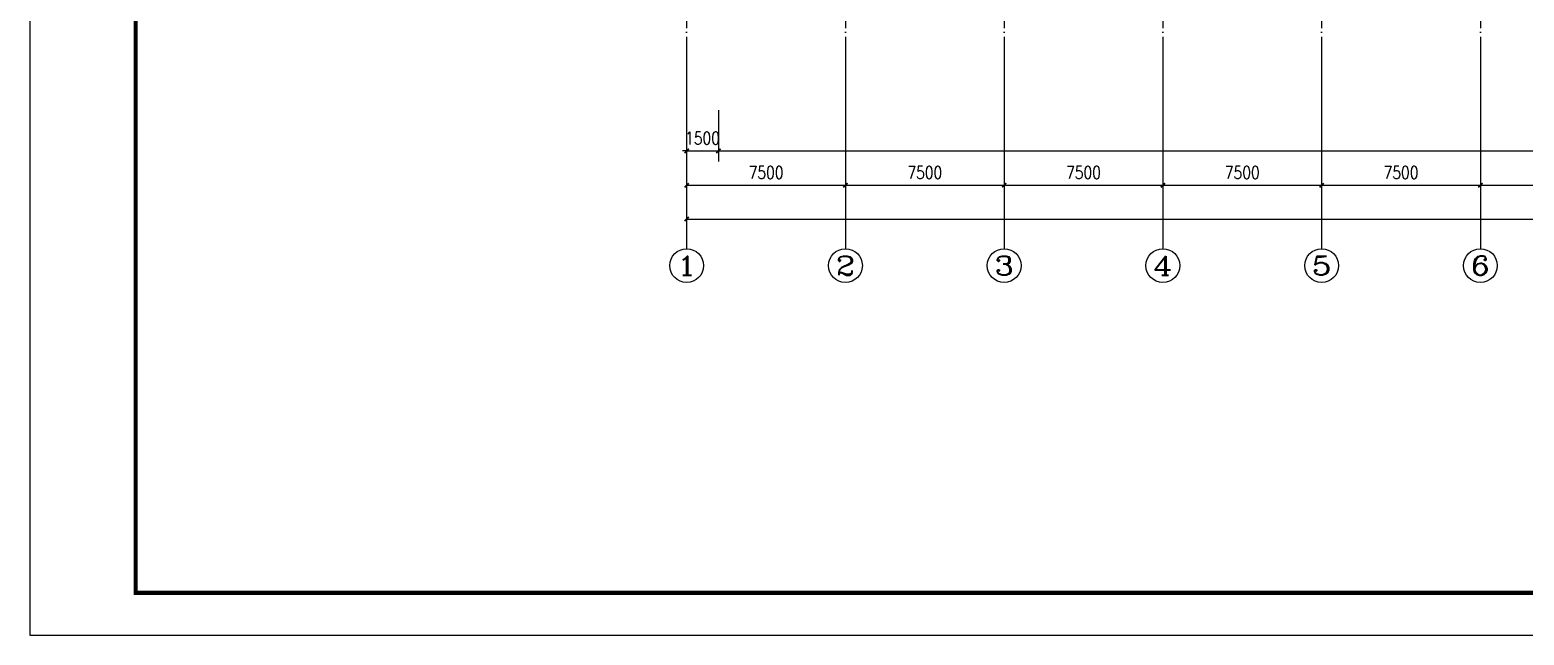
# Model space of a CAD drawing. Extents: x 3757684 to 3906284, y -130571 to 413559.
# Drawn here: x 3757684 to 3828280, y 87652 to 116262 of the extents above; entities that cross this region are included whole.
import ezdxf
from ezdxf.enums import TextEntityAlignment as Align

# ---------------------------------------------------------------- set-up
doc = ezdxf.new("R2010")
doc.units = 0
doc.header["$LTSCALE"] = 1000
doc.header["$MEASUREMENT"] = 0
doc.linetypes.add('DOTE', pattern=[2.42, 2, -0.2, 0.02, -0.2])
doc.layers.get('0').update_dxf_attribs({"color": 4, "linetype": 'CONTINUOUS'})
doc.layers.get('Defpoints').update_dxf_attribs({"linetype": 'CONTINUOUS'})
for name, color, linetype in [('AXIS', 3, 'CONTINUOUS'), ('AXIS_TEXT', 7, 'CONTINUOUS'), ('DOTE', 1, 'CONTINUOUS'), ('PUB_DIM', 3, 'CONTINUOUS'), ('PUB_TITLE', 4, 'CONTINUOUS')]:
    doc.layers.add(name, color=color, linetype=linetype)
doc.styles.add('_TCH_AXIS', font='COMPLEX', dxfattribs={"bigfont": 'GBCBIG'})
doc.styles.add('COMPLEX', font='COMPLEX')
doc.styles.add('DIM_FONT', font='SIMPLEX.shx', dxfattribs={"width": 0.8})
doc.dimstyles.new('DIMN200', dxfattribs={"dimscale": 2, "dimtxt": 300, "dimasz": 100, "dimexe": 250, "dimexo": 300, "dimgap": 150, "dimtad": 1, "dimdec": 0, "dimzin": 0, "dimdsep": 46, "dimtxsty": 'DIM_FONT', "dimblk": 'ARCHTICK', "dimcen": 0.09, "dimclrt": 7, "dimazin": 2, "dimtfac": 1, "dimtdec": 0, "dimtix": 1, "dimtmove": 2, "dimatfit": 3, "dimfxl": 0, "dimtolj": 1, "dimtzin": 0, "dimarcsym": 0})

# ---------------------------------------------------------------- blocks, each defined once
blk = doc.blocks.new('_ArchTick')
at = {"color": 0, "linetype": 'ByBlock', "const_width": 0.4}
blk.add_lwpolyline([(-0.5, -0.5), (0.5, 0.5)], dxfattribs=at)
blk = doc.blocks.new('*D91')
at = {"layer": 'Defpoints', "color": 0}
for p in [(3788714, 113062), (3790214, 113062), (3790214, 110542)]:
    blk.add_point(p, dxfattribs=at)
at = {"layer": 'PUB_DIM', "color": 0, "lineweight": -2}
for p, q in [((3788714, 112462), (3788714, 110042)), ((3790214, 112462), (3790214, 110042)), ((3788714, 110542), (3788514, 110542)), ((3788714, 110542), (3790214, 110542)), ((3790214, 110542), (3790414, 110542))]:
    blk.add_line(p, q, dxfattribs=at)
at = {"layer": 'PUB_DIM', "color": 0, "lineweight": -2, "xscale": 200, "yscale": 200, "zscale": 200}
blk.add_blockref('_ArchTick', (3788714, 110542), dxfattribs=at)
at = {"layer": 'PUB_DIM', "color": 0, "lineweight": -2, "xscale": 200, "yscale": 200, "zscale": 200, "rotation": 180}
blk.add_blockref('_ArchTick', (3790214, 110542), dxfattribs=at)
at = {"layer": 'PUB_DIM', "color": 7, "insert": (3789464, 111142), "char_height": 600, "attachment_point": 5, "style": 'DIM_FONT'}
blk.add_mtext('\\A1;1500', dxfattribs=at)
blk = doc.blocks.new('*D92')
at = {"layer": 'Defpoints', "color": 0}
for p in [(3790214, 113062), (3877214, 113062), (3877214, 110542)]:
    blk.add_point(p, dxfattribs=at)
at = {"layer": 'PUB_DIM', "color": 0, "lineweight": -2}
for p, q in [((3790214, 112462), (3790214, 110042)), ((3877214, 112462), (3877214, 110042)), ((3790214, 110542), (3877214, 110542))]:
    blk.add_line(p, q, dxfattribs=at)
at = {"layer": 'PUB_DIM', "color": 0, "lineweight": -2, "xscale": 200, "yscale": 200, "zscale": 200, "rotation": 180}
blk.add_blockref('_ArchTick', (3790214, 110542), dxfattribs=at)
at = {"layer": 'PUB_DIM', "color": 0, "lineweight": -2, "xscale": 200, "yscale": 200, "zscale": 200}
blk.add_blockref('_ArchTick', (3877214, 110542), dxfattribs=at)
at = {"layer": 'PUB_DIM', "color": 7, "insert": (3833714, 111142), "char_height": 600, "attachment_point": 5, "style": 'DIM_FONT'}
blk.add_mtext('\\A1;87000', dxfattribs=at)
blk = doc.blocks.new('*D159')
at = {"layer": 'AXIS', "color": 0, "lineweight": -2}
for p, q in [((3788714, 113318), (3788714, 108418)), ((3796214, 113318), (3796214, 108418)), ((3788714, 108918), (3796214, 108918))]:
    blk.add_line(p, q, dxfattribs=at)
at = {"layer": 'Defpoints', "color": 0}
for p in [(3788714, 113918), (3796214, 113918), (3796214, 108918)]:
    blk.add_point(p, dxfattribs=at)
at = {"layer": 'AXIS', "color": 0, "lineweight": -2, "xscale": 200, "yscale": 200, "zscale": 200, "rotation": 180}
blk.add_blockref('_ArchTick', (3788714, 108918), dxfattribs=at)
at = {"layer": 'AXIS', "color": 0, "lineweight": -2, "xscale": 200, "yscale": 200, "zscale": 200}
blk.add_blockref('_ArchTick', (3796214, 108918), dxfattribs=at)
at = {"layer": 'AXIS', "color": 7, "insert": (3792464, 109518), "char_height": 600, "attachment_point": 5, "style": 'DIM_FONT'}
blk.add_mtext('\\A1;7500', dxfattribs=at)
blk = doc.blocks.new('*D160')
at = {"layer": 'AXIS', "color": 0, "lineweight": -2}
for p, q in [((3796214, 113318), (3796214, 108418)), ((3803714, 113318), (3803714, 108418)), ((3796214, 108918), (3803714, 108918))]:
    blk.add_line(p, q, dxfattribs=at)
at = {"layer": 'Defpoints', "color": 0}
for p in [(3796214, 113918), (3803714, 113918), (3803714, 108918)]:
    blk.add_point(p, dxfattribs=at)
at = {"layer": 'AXIS', "color": 0, "lineweight": -2, "xscale": 200, "yscale": 200, "zscale": 200, "rotation": 180}
blk.add_blockref('_ArchTick', (3796214, 108918), dxfattribs=at)
at = {"layer": 'AXIS', "color": 0, "lineweight": -2, "xscale": 200, "yscale": 200, "zscale": 200}
blk.add_blockref('_ArchTick', (3803714, 108918), dxfattribs=at)
at = {"layer": 'AXIS', "color": 7, "insert": (3799964, 109518), "char_height": 600, "attachment_point": 5, "style": 'DIM_FONT'}
blk.add_mtext('\\A1;7500', dxfattribs=at)
blk = doc.blocks.new('*D161')
at = {"layer": 'AXIS', "color": 0, "lineweight": -2}
for p, q in [((3803714, 113318), (3803714, 108418)), ((3811214, 113318), (3811214, 108418)), ((3803714, 108918), (3811214, 108918))]:
    blk.add_line(p, q, dxfattribs=at)
at = {"layer": 'Defpoints', "color": 0}
for p in [(3803714, 113918), (3811214, 113918), (3811214, 108918)]:
    blk.add_point(p, dxfattribs=at)
at = {"layer": 'AXIS', "color": 0, "lineweight": -2, "xscale": 200, "yscale": 200, "zscale": 200, "rotation": 180}
blk.add_blockref('_ArchTick', (3803714, 108918), dxfattribs=at)
at = {"layer": 'AXIS', "color": 0, "lineweight": -2, "xscale": 200, "yscale": 200, "zscale": 200}
blk.add_blockref('_ArchTick', (3811214, 108918), dxfattribs=at)
at = {"layer": 'AXIS', "color": 7, "insert": (3807464, 109518), "char_height": 600, "attachment_point": 5, "style": 'DIM_FONT'}
blk.add_mtext('\\A1;7500', dxfattribs=at)
blk = doc.blocks.new('*D162')
at = {"layer": 'AXIS', "color": 0, "lineweight": -2}
for p, q in [((3811214, 113318), (3811214, 108418)), ((3818714, 113318), (3818714, 108418)), ((3811214, 108918), (3818714, 108918))]:
    blk.add_line(p, q, dxfattribs=at)
at = {"layer": 'Defpoints', "color": 0}
for p in [(3811214, 113918), (3818714, 113918), (3818714, 108918)]:
    blk.add_point(p, dxfattribs=at)
at = {"layer": 'AXIS', "color": 0, "lineweight": -2, "xscale": 200, "yscale": 200, "zscale": 200, "rotation": 180}
blk.add_blockref('_ArchTick', (3811214, 108918), dxfattribs=at)
at = {"layer": 'AXIS', "color": 0, "lineweight": -2, "xscale": 200, "yscale": 200, "zscale": 200}
blk.add_blockref('_ArchTick', (3818714, 108918), dxfattribs=at)
at = {"layer": 'AXIS', "color": 7, "insert": (3814964, 109518), "char_height": 600, "attachment_point": 5, "style": 'DIM_FONT'}
blk.add_mtext('\\A1;7500', dxfattribs=at)
blk = doc.blocks.new('*D163')
at = {"layer": 'AXIS', "color": 0, "lineweight": -2}
for p, q in [((3818714, 113318), (3818714, 108418)), ((3826214, 113318), (3826214, 108418)), ((3818714, 108918), (3826214, 108918))]:
    blk.add_line(p, q, dxfattribs=at)
at = {"layer": 'Defpoints', "color": 0}
for p in [(3818714, 113918), (3826214, 113918), (3826214, 108918)]:
    blk.add_point(p, dxfattribs=at)
at = {"layer": 'AXIS', "color": 0, "lineweight": -2, "xscale": 200, "yscale": 200, "zscale": 200, "rotation": 180}
blk.add_blockref('_ArchTick', (3818714, 108918), dxfattribs=at)
at = {"layer": 'AXIS', "color": 0, "lineweight": -2, "xscale": 200, "yscale": 200, "zscale": 200}
blk.add_blockref('_ArchTick', (3826214, 108918), dxfattribs=at)
at = {"layer": 'AXIS', "color": 7, "insert": (3822464, 109518), "char_height": 600, "attachment_point": 5, "style": 'DIM_FONT'}
blk.add_mtext('\\A1;7500', dxfattribs=at)
blk = doc.blocks.new('*D164')
at = {"layer": 'AXIS', "color": 0, "lineweight": -2}
for p, q in [((3826214, 113318), (3826214, 108418)), ((3833714, 113318), (3833714, 108418)), ((3826214, 108918), (3833714, 108918))]:
    blk.add_line(p, q, dxfattribs=at)
at = {"layer": 'Defpoints', "color": 0}
for p in [(3826214, 113918), (3833714, 113918), (3833714, 108918)]:
    blk.add_point(p, dxfattribs=at)
at = {"layer": 'AXIS', "color": 0, "lineweight": -2, "xscale": 200, "yscale": 200, "zscale": 200, "rotation": 180}
blk.add_blockref('_ArchTick', (3826214, 108918), dxfattribs=at)
at = {"layer": 'AXIS', "color": 0, "lineweight": -2, "xscale": 200, "yscale": 200, "zscale": 200}
blk.add_blockref('_ArchTick', (3833714, 108918), dxfattribs=at)
at = {"layer": 'AXIS', "color": 7, "insert": (3829964, 109518), "char_height": 600, "attachment_point": 5, "style": 'DIM_FONT'}
blk.add_mtext('\\A1;7500', dxfattribs=at)
blk = doc.blocks.new('*D171')
at = {"layer": 'AXIS', "color": 0, "lineweight": -2}
for p, q in [((3788714, 113318), (3788714, 106818)), ((3878714, 113318), (3878714, 106818)), ((3788714, 107318), (3878714, 107318))]:
    blk.add_line(p, q, dxfattribs=at)
at = {"layer": 'Defpoints', "color": 0}
for p in [(3788714, 113918), (3878714, 113918), (3878714, 107318)]:
    blk.add_point(p, dxfattribs=at)
at = {"layer": 'AXIS', "color": 0, "lineweight": -2, "xscale": 200, "yscale": 200, "zscale": 200, "rotation": 180}
blk.add_blockref('_ArchTick', (3788714, 107318), dxfattribs=at)
at = {"layer": 'AXIS', "color": 0, "lineweight": -2, "xscale": 200, "yscale": 200, "zscale": 200}
blk.add_blockref('_ArchTick', (3878714, 107318), dxfattribs=at)
at = {"layer": 'AXIS', "color": 7, "insert": (3833714, 107918), "char_height": 600, "attachment_point": 5, "style": 'DIM_FONT'}
blk.add_mtext('\\A1;90000', dxfattribs=at)
blk = doc.blocks.new('_AXISO')
blk.add_circle((0, 0), 0.5)
at = {"layer": 'AXIS_TEXT', "style": 'COMPLEX', "width": 1.041667}
blk.add_attdef('A', text='', height=0.56, dxfattribs=at).set_placement((-0.25, -0.28), (0.25, -0.28), align=Align.FIT)

msp = doc.modelspace()

# ---------------------------------------------------------------- linework, layer by layer
at = {"layer": 'AXIS'}
for p, q in [((3788713.9, 113918.3), (3788713.9, 105918.3)), ((3796213.9, 113918.3), (3796213.9, 105918.3)), ((3803713.9, 113918.3), (3803713.9, 105918.3)), ((3811213.9, 113918.3), (3811213.9, 105918.3)), ((3818713.9, 113918.3), (3818713.9, 105918.3)), ((3826213.9, 113918.3), (3826213.9, 105918.3))]:
    msp.add_line(p, q, dxfattribs=at)
at = {"layer": 'DOTE', "linetype": 'DOTE'}
for p, q in [((3788713.9, 147389.7, 0), (3788713.9, 113918.3, 0)), ((3796213.9, 147389.7, 0), (3796213.9, 113918.3, 0)), ((3803713.9, 147389.7, 0), (3803713.9, 113918.3, 0)), ((3811213.9, 147389.7, 0), (3811213.9, 113918.3, 0)), ((3818713.9, 147389.7, 0), (3818713.9, 113918.3, 0)), ((3826213.9, 147389.7, 0), (3826213.9, 113918.3, 0))]:
    msp.add_line(p, q, dxfattribs=at)
at = {"layer": 'PUB_TITLE', "elevation": 0}
msp.add_lwpolyline([(3757684, 87652), (3906284, 87652), (3906284, 171652), (3757684, 171652)], close=True, dxfattribs=at)
at = {"layer": 'PUB_TITLE', "const_width": 200, "elevation": 0}
msp.add_lwpolyline([(3762684, 89652), (3904284, 89652), (3904284, 169652), (3762684, 169652)], close=True, dxfattribs=at)

# ---------------------------------------------------------------- block references
at = {"layer": 'AXIS'}
ref = msp.add_blockref('_AXISO', (3788713.9, 105118.3), dxfattribs=dict(at, xscale=1600, yscale=1600, zscale=1600))
ref.add_attrib('A', '1', dxfattribs={"layer": 'AXIS_TEXT', "height": 905.1, "style": '_TCH_AXIS', "width": 2.333333}).set_placement((3788261.4, 104665.7), (3789166.4, 104665.7), align=Align.FIT)
ref = msp.add_blockref('_AXISO', (3796213.9, 105118.3), dxfattribs=dict(at, xscale=1600, yscale=1600, zscale=1600))
ref.add_attrib('A', '2', dxfattribs={"layer": 'AXIS_TEXT', "height": 905.1, "style": '_TCH_AXIS', "width": 1.5}).set_placement((3795761.4, 104665.7), (3796666.4, 104665.7), align=Align.FIT)
ref = msp.add_blockref('_AXISO', (3803713.9, 105118.3), dxfattribs=dict(at, xscale=1600, yscale=1600, zscale=1600))
ref.add_attrib('A', '3', dxfattribs={"layer": 'AXIS_TEXT', "height": 905.1, "style": '_TCH_AXIS', "width": 1.5}).set_placement((3803261.4, 104665.7), (3804166.4, 104665.7), align=Align.FIT)
ref = msp.add_blockref('_AXISO', (3811213.9, 105118.3), dxfattribs=dict(at, xscale=1600, yscale=1600, zscale=1600))
ref.add_attrib('A', '4', dxfattribs={"layer": 'AXIS_TEXT', "height": 905.1, "style": '_TCH_AXIS', "width": 1.3125}).set_placement((3810761.4, 104665.7), (3811666.4, 104665.7), align=Align.FIT)
ref = msp.add_blockref('_AXISO', (3818713.9, 105118.3), dxfattribs=dict(at, xscale=1600, yscale=1600, zscale=1600))
ref.add_attrib('A', '5', dxfattribs={"layer": 'AXIS_TEXT', "height": 905.1, "style": '_TCH_AXIS', "width": 1.5}).set_placement((3818261.4, 104665.7), (3819166.4, 104665.7), align=Align.FIT)
ref = msp.add_blockref('_AXISO', (3826213.9, 105118.3), dxfattribs=dict(at, xscale=1600, yscale=1600, zscale=1600))
ref.add_attrib('A', '6', dxfattribs={"layer": 'AXIS_TEXT', "height": 905.1, "style": '_TCH_AXIS', "width": 1.5}).set_placement((3825761.4, 104665.7), (3826666.4, 104665.7), align=Align.FIT)

# ---------------------------------------------------------------- dimensions: what is measured, and where the dimension line sits
for p1, p2, distance, picture, middle in [((3788713.9, 113918.3), (3796213.9, 113918.3), -5000, '*D159', (3792463.9, 109518.3)), ((3788713.9, 113918.3), (3878713.9, 113918.3), -6600, '*D171', (3833713.9, 107918.3)), ((3796213.9, 113918.3), (3803713.9, 113918.3), -5000, '*D160', (3799963.9, 109518.3)), ((3803713.9, 113918.3), (3811213.9, 113918.3), -5000, '*D161', (3807463.9, 109518.3)), ((3811213.9, 113918.3), (3818713.9, 113918.3), -5000, '*D162', (3814963.9, 109518.3)), ((3818713.9, 113918.3), (3826213.9, 113918.3), -5000, '*D163', (3822463.9, 109518.3)), ((3826213.9, 113918.3), (3833713.9, 113918.3), -5000, '*D164', (3829963.9, 109518.3))]:
    dim = msp.add_aligned_dim(p1=p1, p2=p2, distance=distance, dimstyle='DIMN200', dxfattribs=at)
    dim.commit()
    dim.dimension.update_dxf_attribs({"geometry": picture, "text_midpoint": middle})
at = {"layer": 'PUB_DIM'}
for p1, p2, picture, middle in [((3788713.9, 113062), (3790213.9, 113062), '*D91', (3789463.9, 111142)), ((3790213.9, 113062), (3877213.9, 113062), '*D92', (3833713.9, 111142))]:
    dim = msp.add_aligned_dim(p1=p1, p2=p2, distance=-2520, dimstyle='DIMN200', dxfattribs=at)
    dim.commit()
    dim.dimension.update_dxf_attribs({"geometry": picture, "text_midpoint": middle})

doc.saveas('drawing.dxf')
